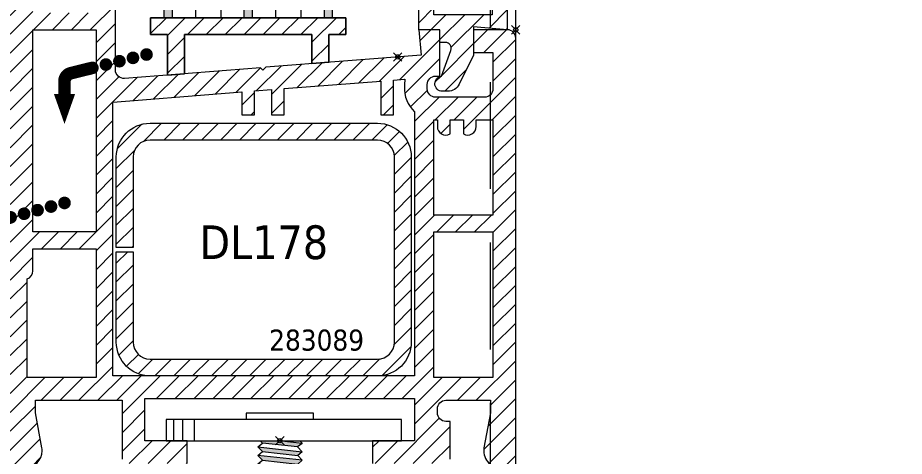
# Model space of a CAD drawing. Header units: millimetres. Extents: x -20000 to 230000, y -17405 to 25402.
# Drawn here: x 145061.4 to 145166.6, y -4899.9 to -4847.8 of the extents above; entities that cross this region are included whole.
import ezdxf

# ---------------------------------------------------------------- set-up
doc = ezdxf.new("R2010")
doc.units = ezdxf.units.MM
doc.header["$PDMODE"] = 35
doc.header["$PDSIZE"] = 0.5
doc.linetypes.add('CACHE', pattern=[9.524999999999999, 6.35, -3.175])
doc.layers.get('0').update_dxf_attribs({"lineweight": 13})
doc.layers.get('Defpoints').update_dxf_attribs({"true_color": 0xc2a584})
doc.layers.add('0 - Invisible', color=43, linetype='Continuous', lineweight=0, plot=False)
for name, color, linetype, lineweight in [('1 - Acier', 160, 'Continuous', 13), ('1 - Cotation', 32, 'Continuous', 13), ('1 - INTERROMPU', 253, 'CACHE', 13), ('1 - Joint', 7, 'Continuous', 13), ('1 - PVC', 7, 'Continuous', 13)]:
    doc.layers.add(name, color=color, linetype=linetype, lineweight=lineweight)
doc.layers.add('1 - Cache', color=7, linetype='Continuous', lineweight=0, true_color=0xffffff)
doc.styles.get("Standard").update_dxf_attribs({"font": 'ARIALUNI.TTF'})
doc.styles.add('Texte Poralu', font='tahomabd.ttf')
doc.dimstyles.new('100 - 1000', dxfattribs={"dimtxt": 15, "dimasz": 15, "dimexe": 5, "dimexo": 2.5, "dimgap": 8, "dimtad": 1, "dimdec": 1, "dimtxsty": 'Texte Poralu', "dimcen": 10, "dimazin": 0, "dimtfac": 1, "dimtdec": 1, "dimtmove": 0, "dimatfit": 3, "dimfxl": 1, "dimarcsym": 0})
doc.dimstyles.new('30 - 1000', dxfattribs={"dimtxt": 10, "dimasz": 10, "dimexe": 5, "dimexo": 2.5, "dimgap": 5, "dimtad": 1, "dimdec": 1, "dimtxsty": 'Texte Poralu', "dimcen": 5, "dimazin": 0, "dimtfac": 1, "dimtdec": 1, "dimtmove": 0, "dimatfit": 3, "dimfxl": 1, "dimarcsym": 0})
pattern_1 = [(45, (-2912.384163688289, -784.688370395525), (-0.561266007566822, 0.5612660075668221), []), (135, (-2912.384163688289, -784.688370395525), (-0.5612660075668221, -0.561266007566822), [])]

# ---------------------------------------------------------------- blocks, each defined once
blk = doc.blocks.new('*U417')
at = {"layer": '1 - Acier', "linetype": 'ByBlock'}
h = blk.add_hatch(color=256, dxfattribs=at)
h.paths.add_polyline_path([(-0.1319388488609541, 9.094947017729282e-13), (-2.341059734662849, 9.094947017729282e-13), (-2.071149410279758, -0.2876097322105124), (2.100806369788188, -0.7085434022692425), (2.672532832795696, -0.3116070413443595)])
h.paths.add_polyline_path([(-2.598227167200093, -0.7321226444573767), (-2.071149410285215, -1.293763600085185), (2.145455075873543, -1.76227382147863), (2.672532832799334, -1.317760909228127)])
h.paths.add_polyline_path([(-2.598227167203731, -1.738276512335688), (-2.071149410281577, -2.299917467968953), (2.145455075879, -2.768427689362397), (2.672532832797515, -2.323914777110076)])
h.paths.add_polyline_path([(-2.598227167201912, -2.744430380219455), (-2.071149410285215, -3.306071335849083), (2.145455075879, -3.774581557242527), (2.672532832797515, -3.330068644990206)])
h.paths.add_polyline_path([(-2.598227167200093, -3.750584248103223), (-2.071149410283396, -4.312225203731032), (2.145455075879, -4.780735425126295), (2.672532832797515, -4.336222512872155)])
h.paths.add_polyline_path([(-2.598227167201912, -4.756738115983353), (-2.071149410283396, -5.3183790716148), (2.145455075880819, -5.786889293008244), (2.672532832799334, -5.342376380754104)])
h.paths.add_polyline_path([(-2.598227167201912, -5.762891983865302), (-2.071149410285215, -6.324532939494929), (2.145455075877181, -6.793043160886555), (2.672532832797515, -6.348530248637871)])
h.paths.add_polyline_path([(-2.598227167201912, -6.769045851747251), (-2.071149410285215, -7.330686807378697), (2.145455075877181, -7.799197028770323), (2.672532832797515, -7.35468411651982)])
h.paths.add_polyline_path([(-2.598227167200093, -7.7751997196292), (-2.071149410283396, -8.336840675260646), (2.145455075880819, -8.805350896652271), (2.672532832799334, -8.360837984398131)])
h.paths.add_polyline_path([(-2.598227167203731, -8.78135358750933), (-2.071149410283396, -9.342994543142595), (2.145455075879, -9.81150476453604), (2.672532832795696, -9.366991852281899)])
h.paths.add_polyline_path([(-2.598227167201912, -9.787507455391278), (-2.071149410283396, -10.34914841102272), (2.145455075879, -10.81765863241617), (2.672532832797515, -10.37314572016567)])
h.paths.add_polyline_path([(-2.598227167201912, -10.79366132327323), (-2.071149410283396, -11.35530227890649), (2.145455075875362, -11.82381250029994), (2.672532832795696, -11.3792995880458)])
h.paths.add_polyline_path([(-2.598227167201912, -11.79981519115518), (-2.071149410283396, -12.36145614678844), (2.145455075877181, -12.82996636818007), (2.672532832799334, -12.38545345592956)])
h.paths.add_polyline_path([(-2.598227167201912, -12.80596905903712), (-2.071149410283396, -13.36761001467039), (2.145455075877181, -13.83612023606383), (2.672532832795696, -13.39160732380969)])
h.paths.add_polyline_path([(-2.598227167200093, -13.81212292692271), (-2.071149410283396, -14.37376388255052), (2.145455075879, -14.84227410394396), (2.672532832799334, -14.39776119169346)])
h.paths.add_polyline_path([(-2.598227167201912, -14.81827679480284), (-2.071149410283396, -15.37991775043429), (-1.809540957738135, -15.40898527014633), (2.666520869714077, -15.40898527015179), (2.672532832793877, -15.40391505957177)])
for p, q in [((-2.598227167201912, -1.738276512339326), (-2.5702682626561, -1.714697270149372)), ((-2.071149410283396, -2.299917467968953), (-2.598227167201912, -1.738276512339326)), ((-2.598227167201912, -2.744430380219455), (-2.071149410283396, -2.299917467968953)), ((-2.071149410283396, -3.306071335850902), (-2.598227167201912, -2.744430380219455)), ((-2.598227167201912, -2.744430380219455), (2.672532832797515, -3.330068644990206)), ((2.672532832797515, -3.330068644990206), (2.145455075877181, -2.768427689360578)), ((-2.598227167201912, -3.750584248101404), (-2.071149410283396, -3.306071335850902)), ((-2.071149410283396, -4.312225203732851), (-2.598227167201912, -3.750584248101404)), ((-2.598227167201912, -3.750584248101404), (2.672532832797515, -4.336222512872155)), ((2.145455075877181, -3.774581557242527), (-2.071149410283396, -3.306071335850902)), ((2.672532832797515, -3.330068644990206), (2.145455075877181, -3.774581557242527)), ((2.672532832797515, -4.336222512872155), (2.145455075877181, -3.774581557242527)), ((-2.598227167201912, -4.756738115983353), (-2.071149410283396, -4.312225203732851)), ((-2.071149410283396, -5.3183790716148), (-2.598227167201912, -4.756738115983353)), ((-2.598227167201912, -4.756738115983353), (2.672532832797515, -5.342376380754104)), ((2.145455075877181, -4.780735425124476), (-2.071149410283396, -4.312225203732851)), ((2.672532832797515, -4.336222512872155), (2.145455075877181, -4.780735425124476)), ((2.672532832797515, -5.342376380754104), (2.145455075877181, -4.780735425124476)), ((-2.598227167201912, -5.762891983865302), (-2.071149410283396, -5.3183790716148)), ((-2.071149410283396, -6.324532939496748), (-2.598227167201912, -5.762891983865302)), ((-2.598227167201912, -5.762891983865302), (2.672532832797515, -6.348530248636052)), ((2.145455075877181, -5.786889293006425), (-2.071149410283396, -5.3183790716148)), ((2.672532832797515, -5.342376380754104), (2.145455075877181, -5.786889293006425)), ((2.672532832797515, -6.348530248636052), (2.145455075877181, -5.786889293006425)), ((-2.598227167201912, -6.769045851747251), (-2.071149410283396, -6.324532939496748)), ((-2.071149410283396, -7.330686807378697), (-2.598227167201912, -6.769045851747251)), ((-2.598227167201912, -6.769045851747251), (2.672532832797515, -7.354684116518001)), ((-2.598227167201912, -7.7751997196292), (-2.071149410283396, -7.330686807378697)), ((2.145455075877181, -6.793043160888374), (-2.071149410283396, -6.324532939496748)), ((2.145455075877181, -7.799197028770323), (-2.071149410283396, -7.330686807378697)), ((2.672532832797515, -6.348530248636052), (2.145455075877181, -6.793043160888374)), ((2.672532832797515, -7.354684116518001), (2.145455075877181, -6.793043160888374)), ((2.672532832797515, -7.354684116518001), (2.145455075877181, -7.799197028770323)), ((-2.071149410283396, -8.336840675260646), (-2.598227167201912, -7.7751997196292)), ((-2.598227167201912, -7.7751997196292), (2.672532832797515, -8.36083798439995)), ((-2.598227167201912, -8.781353587511148), (-2.071149410283396, -8.336840675260646)), ((2.145455075877181, -8.805350896652271), (-2.071149410283396, -8.336840675260646)), ((2.672532832797515, -8.36083798439995), (2.145455075877181, -7.799197028770323)), ((2.672532832797515, -8.36083798439995), (2.145455075877181, -8.805350896652271)), ((-2.071149410283396, -9.342994543142595), (-2.598227167201912, -8.781353587511148)), ((-2.598227167201912, -8.781353587511148), (2.672532832797515, -9.366991852281899)), ((-2.598227167201912, -9.787507455393097), (-2.071149410283396, -9.342994543142595)), ((2.145455075877181, -9.81150476453422), (-2.071149410283396, -9.342994543142595)), ((2.672532832797515, -9.366991852281899), (2.145455075877181, -8.805350896652271)), ((2.672532832797515, -9.366991852281899), (2.145455075877181, -9.81150476453422)), ((-2.071149410283396, -10.34914841102454), (-2.598227167201912, -9.787507455393097)), ((-2.598227167201912, -9.787507455393097), (2.672532832797515, -10.37314572016385)), ((-2.598227167201912, -10.79366132327505), (-2.071149410283396, -10.34914841102454)), ((2.145455075877181, -10.81765863241617), (-2.071149410283396, -10.34914841102454)), ((2.672532832797515, -10.37314572016385), (2.145455075877181, -9.81150476453422)), ((2.672532832797515, -10.37314572016385), (2.145455075877181, -10.81765863241617)), ((-2.071149410283396, -11.35530227890649), (-2.598227167201912, -10.79366132327505)), ((-2.598227167201912, -10.79366132327505), (2.672532832797515, -11.3792995880458)), ((-2.598227167201912, -11.79981519115699), (-2.071149410283396, -11.35530227890649)), ((2.145455075877181, -11.82381250029812), (-2.071149410283396, -11.35530227890649)), ((2.672532832797515, -11.3792995880458), (2.145455075877181, -10.81765863241617)), ((2.672532832797515, -11.3792995880458), (2.145455075877181, -11.82381250029812)), ((-2.071149410283396, -12.36145614678844), (-2.598227167201912, -11.79981519115699)), ((-2.598227167201912, -11.79981519115699), (2.672532832797515, -12.38545345592775)), ((-2.598227167201912, -12.80596905903894), (-2.071149410283396, -12.36145614678844)), ((2.145455075877181, -12.82996636818007), (-2.071149410283396, -12.36145614678844)), ((2.672532832797515, -12.38545345592775), (2.145455075877181, -11.82381250029812)), ((2.672532832797515, -12.38545345592775), (2.145455075877181, -12.82996636818007)), ((-2.071149410283396, -13.36761001467039), (-2.598227167201912, -12.80596905903894)), ((-2.598227167201912, -12.80596905903894), (2.672532832797515, -13.39160732380969)), ((-2.598227167201912, -13.81212292692089), (-2.071149410283396, -13.36761001467039)), ((2.145455075877181, -13.83612023606202), (-2.071149410283396, -13.36761001467039)), ((2.672532832797515, -13.39160732380969), (2.145455075877181, -12.82996636818007)), ((2.672532832797515, -13.39160732380969), (2.145455075877181, -13.83612023606202)), ((-2.071149410283396, -14.37376388255234), (-2.598227167201912, -13.81212292692089)), ((-2.598227167201912, -13.81212292692089), (2.672532832797515, -14.39776119169164)), ((-2.598227167201912, -14.81827679480284), (-2.071149410283396, -14.37376388255234)), ((2.145455075877181, -14.84227410394396), (-2.071149410283396, -14.37376388255234)), ((2.672532832797515, -14.39776119169164), (2.145455075877181, -13.83612023606202)), ((2.672532832797515, -14.39776119169164), (2.145455075877181, -14.84227410394396)), ((-2.071149410283396, -15.37991775043429), (-2.598227167201912, -14.81827679480284)), ((-2.598227167201912, -14.81827679480284), (2.672532832797515, -15.40391505957359)), ((-2.598227167201912, -15.40898527014997), (-2.598227167201912, -15.40898527014997)), ((-1.809540957749049, -15.40898527014633), (-2.071149410283396, -15.37991775043429)), ((2.666520869712258, -15.40898527015179), (-1.809540957749049, -15.40898527014633)), ((2.672532832797515, -15.40391505957359), (2.145455075877181, -14.84227410394396)), ((2.672532832797515, -15.40391505957359), (2.666520869712258, -15.40898527015179))]:
    blk.add_line(p, q, dxfattribs=at)
for points in [[(4.000000000000001, 2.499999999999091), (4.000000000000001, 3.269392237766624), (-4, 3.269392237766624), (-4, 2.500000000000909)], [(-12.63378229391128, 2.500000000000909), (-12.63378229391128, 9.094947017729282e-13)], [(-11.52694870436244, 2.500000000000909), (-11.52694870436244, 9.094947017729282e-13)], [(-10.17949923135529, 2.500000000000909), (-10.17949923135529, 9.094947017729282e-13)], [(-2.071149410283396, -1.293763600087004), (-2.598227167201912, -0.7321226444573767), (2.672532832797515, -1.317760909228127), (2.100806369786369, -0.7085434022692425), (-2.071149410283396, -0.2876097322068745), (-2.341059734664668, 9.094947017729282e-13)], [(2.380101985747388, 9.094947017729282e-13), (2.672532832797515, -0.3116070413461784), (-0.1319388488664111, 9.094947017729282e-13)], [(-2.598227167201912, -0.7321226444573767), (-2.071149410283396, -0.2876097322068745)], [(2.672532832797515, -0.3116070413461784), (2.100806369786369, -0.7085434022692425)], [(2.672532832797515, -1.317760909228127), (2.145455075877181, -1.76227382147863)]]:
    blk.add_lwpolyline(points, dxfattribs=at)
for points in [[(-13.5, 2.500000000000909), (-13.5, 9.094947017729282e-13), (14.45930138959739, -9.094947017729282e-13), (14.45930138959739, 2.499999999999091)], [(2.145455075877181, -1.76227382147863), (2.672532832797515, -2.323914777110076), (-2.598227167201912, -1.738276512339326), (-2.071149410283396, -1.293763600087004)], [(2.672532832797515, -2.323914777110076), (-2.598227167201912, -1.738276512339326), (-2.071149410283396, -2.299917467968953), (2.145455075877181, -2.768427689360578)]]:
    blk.add_lwpolyline(points, close=True, dxfattribs=at)
blk = doc.blocks.new('*U418')
at = {"layer": '1 - Acier', "linetype": 'ByBlock'}
h = blk.add_hatch(color=256, dxfattribs=at)
h.paths.add_polyline_path([(5.929604999999363, 1.317689999999857), (4.96329372923902, 1.493380243078718), (4.685162751720789, 1.607638021439925), (4.396052781119586, 1.690278267478789), (4.099554961920155, 1.740276696838919), (3.799334229241147, 1.757011359839453), (3.499115253480348, 1.740276696838919), (3.202613920439042, 1.690278267478789), (2.913505706759686, 1.607638021439925), (2.635379999999721, 1.493380243078718), (1.982281885319033, 1.608462016920384), (1.324262637721411, 1.690865078759089), (0.6629544358802448, 1.740392653558956), (7.105427357601002e-15, 1.756914729239725), (-0.6629526789602025, 1.740392653560775), (-1.32426088079955, 1.690865078760908), (-1.982281885320837, 1.608462016920384), (-2.635392298439903, 1.493380243080537), (-2.913525032879981, 1.607638021439925), (-3.202633246559337, 1.690278267480608), (-3.499131065760587, 1.740273183000681), (-3.799353555359623, 1.757007846001216), (-4.099570774200394, 1.740273183000681), (-4.396072107239881, 1.690274753640551), (-4.685178564001028, 1.607638021439925), (-4.963306027681021, 1.493380243080537), (-5.929604999999349, 1.317689999999857)])
h.paths.add_polyline_path([(-3.135392298439903, 5.095071513840594, -0.4142135623731282), (-2.635392298439903, 4.595071513840594, -0.4142135623730951), (-2.135392298439903, 5.095071513838775)])
h.paths.add_polyline_path([(2.135379999999721, 5.095071513838775, -0.4142135623731282), (2.635379999999721, 4.595071513838775, -0.4142135623730951), (3.135379999999721, 5.095071513838775)])
at = {"layer": '1 - Cache'}
h = blk.add_hatch(color=256, dxfattribs=at)
h.paths.add_polyline_path([(2.635379999999721, 1.493380243078718), (2.913505706759685, 1.607638021439925), (3.202613920439044, 1.690278267478789), (3.499115253480345, 1.740276696838919), (3.799334229239329, 1.757011359839453), (4.099554961920155, 1.740276696838919), (4.396052781119587, 1.690278267478788), (4.685162751718972, 1.607638021439926), (4.96329372923902, 1.493380243078718), (4.96329372923902, 4.595071513838775, 0.4142135623730951), (4.46329372923902, 5.095071513838775), (3.135379999999841, 5.095071513839093, 0.4142135623733516), (2.635379999999721, 4.595071513838775)])
h.paths.add_polyline_path([(0.6629544358802427, 1.740392653558956), (1.324262637719597, 1.690865078759088), (1.982281885319036, 1.608462016920385), (2.635379999999721, 1.493380243078718), (2.635379999999721, 4.595071513838775, -0.4142135623733516), (3.135379999999841, 5.095071513839093), (-3.135392298439903, 5.095071513840594, -0.4142135623730951), (-2.635392298439903, 4.595071513840594), (-2.635392298439903, 1.493380243080537), (-1.982281885320844, 1.608462016920383), (-1.324260880799536, 1.690865078760909), (-0.6629526789602057, 1.740392653560775), (1.013590467041649e-14, 1.756914729239724)])
h.paths.add_polyline_path([(-4.963306027681022, 1.493380243080537), (-4.685178564001024, 1.607638021439925), (-4.396072107239887, 1.690274753640551), (-4.099570774200391, 1.740273183000682), (-3.799353555359622, 1.757007846001215), (-3.499131065760588, 1.740273183000682), (-3.202633246561156, 1.690278267480608), (-2.91352503287998, 1.607638021439924), (-2.635392298439903, 1.493380243080537), (-2.635392298439903, 4.595071513840594, 0.4142135623730951), (-3.135392298439903, 5.095071513840594), (-4.463306027681021, 5.095071513840594, 0.4142135623730951), (-4.963306027681021, 4.595071513840594)])
h.paths.add_polyline_path([(5.929604999999357, 0), (5.929604999999362, 1.317689999999857), (-5.929604999999349, 1.317689999999857), (-5.929604999999349, 0)])
at = {"layer": '1 - Acier', "linetype": 'ByBlock'}
for points in [[(-5.929604999999349, 1.317689999999857), (-4.963306027681021, 1.493380243080537), (-4.685178564001028, 1.607638021439925), (-4.396072107239881, 1.690274753640551), (-4.099570774200394, 1.740273183000681), (-3.799353555359623, 1.757007846001216), (-3.499131065760587, 1.740273183000681), (-3.202633246561156, 1.690278267480608), (-2.913525032879981, 1.607638021439925), (-2.635392298439903, 1.493380243080537), (-1.982281885320837, 1.608462016920384), (-1.32426088079955, 1.690865078760908), (-0.6629526789602025, 1.740392653560775), (7.105427357601002e-15, 1.756914729239725), (0.6629544358802448, 1.740392653558956), (1.324262637719592, 1.690865078759089), (1.982281885319033, 1.608462016920384), (2.635379999999721, 1.493380243078718), (2.635379999999721, 4.595071513838775, -0.414213562373095), (3.135379999999721, 5.095071513838775)], [(-4.963306027681021, 1.493380243080537), (-4.963306027681021, 4.595071513840594, -0.414213562373095), (-4.463306027681021, 5.095071513840594), (-3.135392298439903, 5.095071513840594)], [(5.929604999999363, 1.317689999999857), (4.96329372923902, 1.493380243078718), (4.96329372923902, 4.595071513838775, 0.414213562373095), (4.46329372923902, 5.095071513838775), (-3.135392298439903, 5.095071513840594, -0.414213562373095), (-2.635392298439903, 4.595071513840594), (-2.635392298439903, 1.493380243080537)]]:
    blk.add_lwpolyline(points, format="xyb", dxfattribs=at)
blk.add_lwpolyline([(-5.929604999999349, 1.317689999999857), (-5.929604999999349, 0), (5.929604999999356, 0), (5.929604999999363, 1.317689999999857)], close=True, dxfattribs=at)
blk.add_lwpolyline([(2.635379999999721, 1.493380243078718), (2.913505706759686, 1.607638021439925), (3.202613920439042, 1.690278267478789), (3.499115253480348, 1.740276696838919), (3.799334229239328, 1.757011359839453), (4.099554961920155, 1.740276696838919), (4.396052781119586, 1.690278267478789), (4.68516275171897, 1.607638021439925), (4.96329372923902, 1.493380243078718)], dxfattribs=at)
blk = doc.blocks.new('*U419')
for name, p, rotation in [('*U417', (0, 0), 90), ('*U418', (4.200000000011637, 0), 270)]:
    blk.add_blockref(name, p, dxfattribs=dict(rotation=rotation))
blk = doc.blocks.new('Symbole Drainage')
at = {"const_width": 0.75}
for points in [[(7.751297886265093, 7.849698305886704, 1), (8.501297886265093, 7.849698305886704, 1)], [(9.358233741586446, 8.246171134407632, 1), (10.10823374158645, 8.246171134407632, 1)], [(2.930490320286481, 6.660279820382129, 1), (3.680490320286481, 6.660279820382129, 1)], [(4.537426175607834, 7.056752648903057, 1), (5.287426175607834, 7.056752648903057, 1)], [(6.144362030929187, 7.453225477365777, 1), (6.894362030929187, 7.453225477365777, 1)]]:
    blk.add_lwpolyline(points, format="xyb", close=True, dxfattribs=at)
at = {"const_width": 1.5}
blk.add_lwpolyline([(0, 3.538402208534535), (0, 5.061468216706999, -0.3450132197418266), (0.7604572427080711, 6.03235403256258), (3.137305479962379, 6.618784250342287)], format="xyb", dxfattribs=at)
blk.add_lwpolyline([(0, 0, 0, 2.5, 0), (0, 3.538402208534535, 2.5, 2.5, 0)], format="xyseb")
blk = doc.blocks.new('*U423')
at = {"const_width": 0.7499999999999998}
for points in [[(12.62664979158467, 3.290303273216153, -1), (13.28350388375839, 3.65230147985845, -1)], [(9.429196870743363, 2.433548345240172, -1), (10.08605096291708, 2.795546551882468, -1)], [(11.02792333119213, 2.861925809235695, -1), (11.68477742336585, 3.223924015877992, -1)], [(6.231743949958278, 1.576793417279256, -1), (6.88859804207577, 1.938791623906488, -1)], [(7.83047041035082, 2.005170881259714, -1), (8.487324502524537, 2.367169087902011, -1)]]:
    blk.add_lwpolyline(points, format="xyb", close=True, dxfattribs=at)
for points in [[(0, 0, 0, 2.5, 0), (3.41783407702178, 0.9158058808015767, 2.5, 2.5, 0)], [(3.41783407702178, 0.9158058808015767, 1.5, 1.5, 0), (6.39284536598349, 1.712957753152357, 0, 0, 0)]]:
    blk.add_lwpolyline(points, format="xyseb")
blk = doc.blocks.new('Rehau - Renfort TR 35 61')
at = {"layer": '1 - Acier', "linetype": 'ByBlock'}
h = blk.add_hatch(dxfattribs=at)
h.set_pattern_fill('ANSI31', color=256, scale=0.5, style=0)
h.set_pattern_definition([(45, (0, 0), (-1.122532015133644, 1.122532015133644), [])])
h.paths.add_polyline_path([(4, 15, 0.4142135623730951), (0, 11), (0, 0.25), (2, 0.25), (2, 11, -0.4142135623730951), (4, 13), (31, 13, -0.4142135623730951), (33, 11), (33, -11, -0.4142135623730951), (31, -13), (4, -13, -0.4142135623730951), (2, -11), (2, -0.25), (0, -0.25), (0, -11, 0.4142135623730951), (4, -15), (31, -15, 0.4142135623730951), (35, -11), (35, 11, 0.4142135623730951), (31, 15)])
blk.add_lwpolyline([(4, 15), (31, 15, -0.414213562373095), (35, 11), (35, -11, -0.414213562373095), (31, -15), (4, -15, -0.414213562373095), (0, -11), (0, -0.25), (2, -0.25), (2, -11, 0.414213562373095), (4, -13), (31, -13, 0.414213562373095), (33, -11), (33, 11, 0.414213562373095), (31, 13), (4, 13, 0.414213562373095), (2, 11), (2, 0.25), (0, 0.25), (0, 11, -0.414213562373095)], format="xyb", close=True, dxfattribs=at)
blk = doc.blocks.new('Rehau - DL178')
at = {"layer": '1 - PVC', "linetype": 'ByBlock'}
h = blk.add_hatch(dxfattribs=at)
h.set_pattern_fill('ANSI31', color=256, scale=0.5, style=0)
h.set_pattern_definition([(45, (178, 0), (-1.122532015133644, 1.122532015133644), [])])
h.paths.add_polyline_path([(121.7999999146963, 17.00058414602526, -0.4142991111666965), (119.8000000000029, 15), (118, 15), (3, 15), (3, 6.5), (3.766506847430719, 2.364487062906846, -0.04585421524098007), (3.799999999572024, 1.999958484385079, -0.4142074825651207), (1.80000000000291, 0), (0, 0), (1.455191522836685e-11, 32.0575640273164, -0.3969634610393625), (0.9407820716151036, 33.05580910592107), (118, 39.99999999999999), (118, 82.11598111863714, -0.3394542588634028), (119.4823619097879, 84.04783277120441), (130.5, 87), (132, 87), (132, 83.99474411166739, -0.3394542588643648), (131.8517638090125, 83.80155894643394), (130.7517638090212, 83.50681483471999, -0.4931454260308514), (130.5, 83.70000000001164), (130.5, 84.84096761187539), (127, 83.9031454383512), (127, 80.0968545616488), (130.5, 79.15903238812461), (130.5, 80.29999999998836, -0.4931454260311683), (130.7517638090212, 80.49318516528001), (131.851763809027, 80.19844105356606, -0.3394542588634323), (132, 80.00525588833261), (132, 77.5), (130.5, 77.5), (130.5, 62.22787593817338, 0.4374089726786848), (131.5784590957337, 61.23095860442845), (147.7210279193532, 62.50140632339753), (147.7218878971762, 62.50147400511195), (148, 62.22336190228818), (148.3256274349114, 62.5489893372287), (166.7624659905705, 63.99999999999999), (166.5, 67), (169, 67), (169, 61.5), (168.5, 61.5, 0.4142135623733614), (167.5, 60.5), (167.5, 60, 0.4142135623730951), (168.5, 59), (174.3000000000029, 59, 0.4142135623730951), (175.3000000000029, 60), (175.3000000000029, 64.29999999998836), (173, 64.29999999998836), (173, 67), (177, 67, -0.4142135623730951), (178, 66), (178, 25.90000000002328), (178, 3, -0.4142135623730951), (175, 0), (175, 15.40000000002328, -0.2360679774998377), (174.1999999999971, 17, -0.0458490148789121), (174.2334931525693, 17.36448706290685), (175, 21.5), (175, 23), (169.6999999999971, 23, 0.414213562373124), (168.6999999999971, 22), (168.6999999999971, 21.5, 0.4142135623730951), (169.6999999999971, 20.5), (170.1999999999971, 20.5), (170.1999999999971, 16, -0.4142135623730951), (169.6999999999971, 15.5), (161, 15.5), (161, 18.20000000001164), (166, 18.20000000001164), (166, 23.20000000001164), (148, 23.20000000001164), (134, 23.20000000001164), (134, 18.20000000001164), (139, 18.20000000001164), (139, 15.5), (131.8000000000029, 15.5, -0.4142135623730951), (131.3000000000029, 16), (131.3000000000029, 23), (121, 23), (121, 21.5), (121.7665068474307, 17.36448706290685, -0.0457758433759491)])
h.paths.add_polyline_path([(145.5, 59.61825869936728), (145.5, 56.90000000002328), (147, 56.90000000002328), (147, 59.73631125956308), (149, 59.89371467323507), (149, 56.90000000002328), (150.5, 56.90000000002328), (150.5, 60.01176723343088), (162, 60.91683686192845), (162, 56.90000000002328), (163.5, 56.90000000002328), (163.5, 61.03488942218245), (164.8000000000029, 61.13720164104598), (164.8560553819698, 61.1416132953018, 0.0605511267435118), (164.8084556077374, 60.25, 0.22796380476052), (166, 57.27236366062425), (166, 57.10172465076903), (166, 25.90000000002329), (130.1999999999971, 25.90000000002328), (130.1999999999971, 57.56843380007194), (130.1999999999971, 58.41412258491619), (133.6999999999971, 58.68957855878398)], flags=16)
h.paths.add_polyline_path([(128.1999999999971, 43), (120.6999999999971, 42.99999999999999), (120.6999999999971, 67), (128.1999999999971, 67)], flags=16)
h.paths.add_polyline_path([(128.1999999999971, 69), (120.6999999999971, 69), (120.6999999999971, 81.57885222707408), (124.6999999999971, 82.65064899681603), (124.6999999999971, 80.48051805567229, 0.339454258863445), (126.7753066737205, 77.77592574205482), (128.1999999999971, 77.39418031577952)], flags=16)
h.paths.add_polyline_path([(128.1999999999971, 41.00000000000001), (128.1999999999971, 25.70000000001164), (126.3000000000029, 25.70000000001164), (124, 25.70000000001164), (120, 25.70000000001165), (120, 37.413897450082, 0.3275382217185201), (120.6999999999971, 38.3678366515087), (120.6999999999971, 41)], flags=16)
h.paths.add_polyline_path([(168.3000000000029, 56.29999999998835), (168.6999999999971, 56.29999999998835), (168.6999999999971, 55.5, 0.5773502691896265), (170.1999999999971, 54.63397459621774), (170.1999999999971, 56.29999999998836), (171.8000000000029, 56.29999999998836), (171.8000000000029, 54.63397459621774, 0.5773502691896188), (173.3000000000029, 55.5), (173.3000000000029, 56.29999999998835), (175.3000000000029, 56.29999999998836), (175.3000000000029, 45), (168.3000000000029, 44.99999999999999)], flags=16)
h.paths.add_polyline_path([(168.3000000000029, 43), (175.3000000000029, 43), (175.3000000000029, 25.70000000001164), (168.3000000000029, 25.70000000001164)], flags=16)
h.paths.add_polyline_path([(118, 37.29525338229724), (118, 17.70000000001165), (115.3000000000029, 17.70000000001164), (82.30000000000291, 17.70000000001164), (82.30000000000292, 35.17745677212952)], flags=16)
h.paths.add_polyline_path([(80, 35.04101609415375), (80, 17.70000000001164), (62.30000000000292, 17.70000000001164), (62.30000000000292, 33.99101609416539)], flags=16)
h.paths.add_polyline_path([(60, 33.85457541618962), (60.00000000000001, 17.70000000001164), (42.30000000000291, 17.70000000001164), (42.3000000000029, 32.80457541620126)], flags=16)
h.paths.add_polyline_path([(40, 32.66813473822549), (40, 17.70000000001164), (22.30000000000291, 17.70000000001164), (22.30000000000291, 31.61813473823713)], flags=16)
h.paths.add_polyline_path([(20, 31.48169406026136), (20, 17.70000000001164), (2.700000000011641, 17.70000000001164), (2.700000000011641, 30.4554228738416)], flags=16)
at = {"layer": '0 - Invisible', "linetype": 'ByBlock'}
blk.add_point((178, 67), dxfattribs=at)
at = {"layer": '0 - Invisible'}
for p in [(164, 63.78258921149849), (150, 18.20000000001164)]:
    blk.add_point(p, dxfattribs=at)
at = {"layer": '1 - PVC', "linetype": 'ByBlock'}
for points in [[(119.8000000000029, 15, 0.4142135623730951), (121.8000000000029, 17, 0.04584901487933227), (121.7665068474307, 17.36448706290685), (121, 21.5), (121, 23), (131.3000000000029, 23), (131.3000000000029, 16, 0.4142135623730951)], [(170.1999999999971, 16), (170.1999999999971, 20.5), (169.6999999999971, 20.5, -0.4142135623730951), (168.6999999999971, 21.5), (168.6999999999971, 22, -0.414213562373124), (169.6999999999971, 23), (175, 23), (175, 21.5), (174.2334931525693, 17.36448706290685, 0.0458490148789121), (174.1999999999971, 17, 0.2360679774998377), (175, 15.40000000002328)], [(178, 3), (178, 25.90000000002328), (178, 66, 0.4142135623730951), (177, 67), (173, 67), (173, 64.29999999998836), (175.3000000000029, 64.29999999998836), (175.3000000000029, 60, -0.4142135623730951), (174.3000000000029, 59), (168.5, 59, -0.4142135623730951), (167.5, 60), (167.5, 60.5, -0.4142135623733614), (168.5, 61.5), (169, 61.5), (169, 67), (166.5, 67), (166.7624659905705, 64), (148.3256274349114, 62.5489893372287), (148, 62.22336190228816), (147.7218878971762, 62.50147400511196), (147.7210279193532, 62.50140632339753), (131.5784590957337, 61.23095860442845, -0.437408972678685), (131.5784590957337, 61.23095860442845, -0.437408972678685), (130.5, 62.22787593817338), (130.5, 77.5)]]:
    blk.add_lwpolyline(points, format="xyb", dxfattribs=at)
blk.add_lwpolyline([(139, 15.5), (139, 18.20000000001164), (134, 18.20000000001164), (134, 23.20000000001164), (148, 23.20000000001164), (166, 23.20000000001164), (166, 18.20000000001164), (161, 18.20000000001164), (161, 15.5)], dxfattribs=at)
for points in [[(128.1999999999971, 43), (120.6999999999971, 43), (120.6999999999971, 67), (128.1999999999971, 67), (128.1999999999971, 43)], [(168.3000000000029, 43), (175.3000000000029, 43), (175.3000000000029, 25.70000000001164), (168.3000000000029, 25.70000000001164), (168.3000000000029, 43)]]:
    blk.add_lwpolyline(points, close=True, dxfattribs=at)
for points in [[(145.5, 59.61825869936729), (145.5, 56.90000000002328), (147, 56.90000000002328), (147, 59.73631125956308), (149, 59.89371467323508), (149, 56.90000000002328), (150.5, 56.90000000002328), (150.5, 60.01176723343087), (162, 60.91683686192846), (162, 56.90000000002328), (163.5, 56.90000000002328), (163.5, 61.03488942218246), (164.8000000000029, 61.13720164104598), (164.8560553819698, 61.1416132953018, 0.0605511267435118), (164.8084556077374, 60.25, 0.2279638047605199), (166, 57.27236366062425), (166, 57.10172465076903), (166, 25.90000000002328), (130.1999999999971, 25.90000000002328), (130.1999999999971, 57.56843380007194), (130.1999999999971, 58.41412258491619), (133.6999999999971, 58.68957855878398), (145.5, 59.61825869936729)], [(168.3000000000029, 56.29999999998836), (168.6999999999971, 56.29999999998836), (168.6999999999971, 55.5, 0.5773502691896265), (170.1999999999971, 54.63397459621774), (170.1999999999971, 56.29999999998836), (171.8000000000029, 56.29999999998836), (171.8000000000029, 54.63397459621774, 0.5773502691896187), (173.3000000000029, 55.5), (173.3000000000029, 56.29999999998836), (175.3000000000029, 56.29999999998836), (175.3000000000029, 45), (168.3000000000029, 45), (168.3000000000029, 56.29999999998836)], [(128.1999999999971, 41), (128.1999999999971, 25.70000000001164), (126.3000000000029, 25.70000000001164), (124, 25.70000000001164), (120, 25.70000000001164), (120, 37.413897450082, 0.3275382217185201), (120.6999999999971, 38.3678366515087), (120.6999999999971, 41), (128.1999999999971, 41)]]:
    blk.add_lwpolyline(points, format="xyb", close=True, dxfattribs=at)
blk = doc.blocks.new('*U368')
for name, p in [('Rehau - DL178', (-75, -10.00000000001819)), ('Symbole Drainage', (49.44999999999709, 45.81979960965691)), ('Rehau - Renfort TR 35 61', (55.59999999999854, 30.90000000000509)), ('*U423', (36.49492316232556, 32.96817378915036))]:
    blk.add_blockref(name, p)
at = {"rotation": 270}
blk.add_blockref('*U419', (75, 8.199999999993452), dxfattribs=at)
at = {"attachment_point": 5, "style": 'Texte Poralu'}
for s, insert, char_height in [('DL178', (73.09999999999127, 31.73421690002942), 4), ('283089', (79.36966933242365, 20.12494719358438), 2.5)]:
    blk.add_mtext(s, dxfattribs=dict(at, insert=insert, char_height=char_height))
blk = doc.blocks.new('*D988')
at = {"layer": '1 - Cotation', "color": 0, "lineweight": -2, "transparency": 16777216}
for p, q in [((145020.0000000001, -3805.668358777183), (145367.4999999999, -3805.668358777183)), ((145362.4999999999, -3820.668358777183), (145362.4999999999, -4891.267790660635)), ((145020, -4906.267790660635), (145367.4999999999, -4906.267790660635))]:
    blk.add_line(p, q, dxfattribs=at)
at = {"layer": '1 - Cotation', "color": 0, "transparency": 16777216}
for points in [[(145359.9999999999, -3820.668358777183), (145364.9999999999, -3820.668358777183), (145362.4999999999, -3805.668358777183)], [(145359.9999999999, -4891.267790660635), (145364.9999999999, -4891.267790660635), (145362.4999999999, -4906.267790660635)]]:
    blk.add_solid(points, dxfattribs=at)
at = {"layer": 'Defpoints', "color": 0, "transparency": 16777216}
for p in [(145017.5000000001, -3805.668358777183), (145017.5, -4906.267790660635), (145362.4999999999, -4906.267790660635)]:
    blk.add_point(p, dxfattribs=at)
at = {"layer": '1 - Cotation', "color": 0, "transparency": 16777216, "insert": (145346.9999999999, -4355.968074718886), "char_height": 15, "attachment_point": 5, "rotation": 90, "style": 'Texte Poralu'}
blk.add_mtext('H', dxfattribs=at)
blk = doc.blocks.new('*U421')
at = {"layer": '1 - PVC', "linetype": 'ByBlock', "lineweight": -2}
h = blk.add_hatch(color=0, dxfattribs=at)
h.dxf.hatch_style = 1
h.paths.add_polyline_path([(-2.75, 4), (-0.5, 4), (-0.5, 0), (0.5, 0), (0.5, 4), (2.75, 4), (2.75, 3), (6.75, 3), (6.75, 4), (9, 4), (9, 0), (10, 0), (10, 5), (-10, 5), (-10, 0), (-9, 0), (-9, 4), (-6.75, 4), (-6.750000000000001, 3), (-2.75, 3)])
at = {"layer": '1 - PVC', "color": 0, "linetype": 'ByBlock', "lineweight": -2}
for p, q in [((10, 5), (-10, 5)), ((-10, 5), (-10, 0)), ((10, 5), (-10, 5)), ((-10, 5), (10, 5)), ((-10, 5), (-10, 0)), ((10, 0), (10, 5)), ((10, 0), (10, 5)), ((-9, 0), (-9, 4)), ((-9, 4), (-6.75, 4)), ((-9, 0), (-9, 4)), ((-9, 4), (-6.75, 4)), ((-6.75, 4), (-6.750000000000001, 3)), ((-6.75, 4), (-6.750000000000001, 3)), ((-2.75, 4), (-0.5, 4)), ((-2.75, 3), (-2.75, 4)), ((-2.75, 4), (-0.5, 4)), ((-2.75, 4), (-2.75, 3)), ((-0.5, 4), (-0.5, 0)), ((-0.5, 4), (-0.5, 0)), ((0.5, 0), (0.5, 4)), ((0.5, 4), (2.75, 4)), ((0.5, 0), (0.5, 4)), ((0.5, 4), (2.75, 4)), ((2.75, 4), (2.75, 3)), ((2.75, 4), (2.75, 3)), ((6.75, 3), (6.75, 4)), ((6.75, 4), (9, 4)), ((6.75, 4), (9, 4)), ((6.75, 4), (6.75, 3)), ((9, 4), (9, 0)), ((9, 4), (9, 0)), ((-6.750000000000001, 3), (-2.75, 3)), ((-6.750000000000001, 3), (-2.75, 3)), ((-6.250000000000001, 3), (-6.25, 0)), ((-3.25, 3), (-3.25, 0)), ((2.75, 3), (6.75, 3)), ((6.75, 3), (2.75, 3)), ((3.25, 3), (3.25, 0)), ((6.25, 3), (6.25, 0)), ((-10, 0), (-9, 0)), ((-10, 0), (10, 0)), ((-0.5, 0), (0.5, 0)), ((9, 0), (10, 0))]:
    blk.add_line(p, q, dxfattribs=at)
at = {"color": 0, "linetype": 'ByBlock', "lineweight": -2}
blk.add_text('5', height=0.8000000000465661, dxfattribs=at).set_placement((-8.117477272870019, 2.194014751235954))
blk = doc.blocks.new('Rehau - Support calle de vitrage')
at = {"layer": '1 - PVC'}
h = blk.add_hatch(dxfattribs=at)
h.set_pattern_fill('ANSI31', color=256, scale=0.5, angle=180, style=0)
h.set_pattern_definition([(225, (-99742.68553585748, -319414.7135029583), (1.122532015133644, -1.122532015133644), [])])
h.paths.add_polyline_path([(7.570718391056289, 4.053241334130234), (7.570718391056289, 0.5969900599761786), (9.570718391056289, 0.7547003403619783), (9.570718391056289, 4.053241334130234), (11.58560638480412, 4.053241334130234), (11.58560638480412, 6.053241334130234), (-11.58560638480412, 6.053241334130234), (-11.58560638480412, 4.053241334130234), (-9.570718391056289, 4.053241334130234), (-9.570718391056289, -0.7547003404738462), (-7.570718391056289, -0.5969900600880464), (-7.570718391056289, 4.053241334130234)])
for p, q in [((-11.58560638480412, 4.053241334130234), (-11.58560638480412, 6.053241334130234)), ((-11.58560638480412, 6.053241334130234), (11.58560638480412, 6.053241334130234)), ((11.58560638480412, 6.053241334130234), (11.58560638480412, 4.053241334130234)), ((-9.570718391056289, 4.053241334130234), (-11.58560638480412, 4.053241334130234)), ((-9.570718391056289, -0.7547003404738462), (-9.570718391056289, 4.053241334130234)), ((7.570718391056289, 4.053241334130234), (-7.570718391056289, 4.053241334130234)), ((-7.570718391056289, 4.053241334130234), (-7.570718391056289, -0.5969900600880464)), ((7.570718391056289, 0.5969900599761786), (7.570718391056289, 4.053241334130234)), ((11.58560638480412, 4.053241334130234), (9.570718391056289, 4.053241334130234)), ((9.570718391056289, 4.053241334130234), (9.570718391056289, 0.7547003403619783)), ((9.570718391056289, 0.7547003403619783), (7.570718391056289, 0.5969900599761786)), ((-7.570718391056289, -0.5969900600880464), (-9.570718391056289, -0.7547003404738462))]:
    blk.add_line(p, q, dxfattribs=at)
blk.add_lwpolyline([(-11.58560638480412, 6.053241334130234), (-11.58560638480412, 4.053241334130234), (-9.570718391056289, 4.053241334130234), (-9.570718391056289, -0.7547003404738462), (-7.570718391056289, -0.5969900600880464), (-7.570718391056289, 4.053241334130234), (7.570718391056289, 4.053241334130234), (7.570718391056289, 0.5969900599761786), (9.570718391056289, 0.7547003403619783), (9.570718391056289, 4.053241334130234), (11.58560638480412, 4.053241334130234), (11.58560638480412, 6.053241334130234)], close=True, dxfattribs=at)
blk = doc.blocks.new('Rehau - Doucine 16.5x18')
at = {"layer": '1 - Joint', "linetype": 'ByBlock'}
h = blk.add_hatch(dxfattribs=at)
h.set_pattern_fill('ANSI37', color=256, scale=0.25, style=0)
h.set_pattern_definition(pattern_1)
h.paths.add_polyline_path([(-8.50000000000091, 15.5), (-8.50000000000091, 18), (-12.97440279778539, 19.47977011835519, 0.08001909372935286), (-13.10000000000036, 19.5, 0.4142135623730951), (-13.50000000000091, 19.09999999999991, 0.2487699381560555), (-13.32437368451883, 18.76885584755973)])
h = blk.add_hatch(dxfattribs=at)
h.set_pattern_fill('ANSI37', color=256, scale=0.25, style=0)
h.set_pattern_definition(pattern_1)
h.paths.add_polyline_path([(-8.50000000000091, 9.5), (-8.50000000000091, 11), (-12.01064041157342, 13.85695043761029, 0.6317989102153458), (-12.50000000000045, 13.62426406871191, 0.1989123673792611), (-12.41213203435655, 13.41213203435609)])
at = {"layer": '1 - PVC', "linetype": 'ByBlock'}
h = blk.add_hatch(dxfattribs=at)
h.set_pattern_fill('ANSI31', color=256, scale=0.5, style=0)
h.set_pattern_definition([(45, (-2912.384163688289, -784.688370395525), (-1.122532015133644, 1.122532015133644), [])])
h.paths.add_polyline_path([(-3.000000000000455, 7, -0.4142135623732283), (-2.5, 6.5), (-2.499999999999545, 0), (0, 0), (-4.547473508864641e-13, -1.500000000000114), (0.6561773323446687, -1.5, -0.5205670505521569), (1.313962166894271, -2.439414100327667), (0.1999999999989086, -5.5, 0.3811307581006518), (-0.6000000000003638, -6.397056274847273, 0.4142135623735745), (0.3029437251507261, -7.300000000000068), (0.9421511476994056, -7.300000000000068, 0.2852788825171162), (2.286756852013241, -6.464857503474832), (3.999999999999091, -2.999999999999773), (3.999999999999091, 0.3499546541038399), (8, 1.13686837721616e-13), (7.999999999999545, 5, 0.3799006046681088), (3.591390912251427, 9.964902495408069, -0.2727363566404614), (-2.87014754928623, 14.88797941848509, 0.3048489699458664), (-7.5, 18), (-8.50000000000091, 18), (-8.50000000000091, 15.5), (-8.50000000000091, 11), (-8.50000000000091, 9.5), (-8.50000000000091, 9, 0.4142135623729952), (-6.499999999999545, 7)])
h.paths.add_polyline_path([(-6.700000000000273, 8.800000000000068), (-6.700000000000273, 16.09838667696624, -0.2370242116949347), (-4.536894431543715, 14.20830682783026, 0.1067883269849329), (-2.200000000000273, 10.79224976384876), (-2.200000000000273, 8.800000000000182)], flags=16)
h.paths.add_polyline_path([(-0.7000000000002728, 9.625789604116108, 0.1117876743847759), (3.378490183840768, 8.177537597061132, -0.3799006046680456), (6.199999999999818, 5), (6.199999999999818, 1.800000000000182), (-0.7000000000002728, 1.800000000000296), (-0.7000000000007276, 4, 1), (-0.7000000000007276, 4.999999999999545)], flags=16)
at = {"layer": '1 - Joint', "linetype": 'ByBlock'}
for points in [[(-8.50000000000091, 18), (-12.97440279778539, 19.47977011835519, 0.08001909372935286), (-13.10000000000036, 19.5, 0.414213562373095), (-13.50000000000091, 19.09999999999991, 0.2487699381560556), (-13.32437368451883, 18.76885584755973), (-8.50000000000091, 15.5)], [(-8.50000000000091, 11), (-12.01064041157315, 13.85695043761007, 0.1724541519307298), (-12.20000000000027, 13.92426406871164, 0.414213562373095), (-12.50000000000045, 13.62426406871191, 0.1989123673792611), (-12.41213203435655, 13.41213203435609), (-8.50000000000091, 9.5)]]:
    blk.add_lwpolyline(points, format="xyb", dxfattribs=at)
at = {"layer": '1 - PVC', "linetype": 'ByBlock'}
for points in [[(0.3029437251516356, -7.29999999999859, -0.414213562373095), (-0.6000000000003638, -6.397056274847273, -0.3811307581005232), (0.1999999999989086, -5.5), (1.313962166894271, -2.439414100327667, 0.5205670505517884), (0.6561773323446687, -1.5), (0, -1.5), (0, 0), (-2.5, 0), (-2.500000000000455, 6.5, 0.414213562373095), (-3.000000000000455, 7), (-6.499999999999545, 6.999999999998863, -0.414213562373095), (-8.50000000000091, 9), (-8.50000000000091, 9.5), (-8.50000000000091, 11), (-8.50000000000091, 15.5), (-8.50000000000091, 18), (-7.5, 18.00000000000034, -0.3048489699458998), (-2.87014754928623, 14.88797941848509, 0.2727363566404615), (3.591390912251882, 9.964902495407728, -0.3799006046680661), (7.999999999999545, 5), (7.999999999999545, 0), (3.999999999999091, 0.3499546541038399), (3.999999999999091, -3), (2.286756852014605, -6.464857503475287, -0.2852788825170653), (0.9421511476994056, -7.300000000000068)], [(-2.200000000001637, 10.79224976385001, -0.106788326984897), (-4.536894431543715, 14.20830682783026, 0.2370242116948932), (-6.700000000000273, 16.09838667696624), (-6.700000000000273, 8.800000000000182), (-2.200000000000273, 8.800000000000182)], [(3.378490183841222, 8.17753759706136, -0.3799006046680661), (6.199999999999818, 5), (6.199999999999818, 1.800000000000182), (-0.7000000000007276, 1.800000000000182), (-0.7000000000007276, 4, 0.9999999999999999), (-0.7000000000007276, 4.999999999999545), (-0.6999999999998181, 9.62578960411588, 0.1117876743847635)]]:
    blk.add_lwpolyline(points, format="xyb", close=True, dxfattribs=at)
blk = doc.blocks.new('*U370')
at = {"layer": '0 - Invisible'}
blk.add_point((-4.999999999999997, -3.218540883552805), dxfattribs=at)
at = {"layer": '1 - PVC'}
blk.add_line((9, -1), (8.999999999999499, 378), dxfattribs=at)
for name, p in [('Rehau - Doucine 16.5x18', (0, 0)), ('*U421', (-22.75000000000091, 1.437745154438517)), ('Rehau - Support calle de vitrage', (-22.75000000000091, -4.615496179691718))]:
    blk.add_blockref(name, p)
blk = doc.blocks.new('*D982')
at = {"layer": 'Defpoints', "color": 0, "lineweight": -2, "transparency": 16777216}
blk.add_line((145120.0000000001, -3615.668358777184), (145155.9922766959, -3615.668358777184), dxfattribs=at)
at = {"layer": 'Defpoints', "color": 0, "transparency": 16777216}
for p in [(145117.5000000001, -3615.668358777184), (145117.5000000002, -3615.668358777184), (140000, -6005.668358777197)]:
    blk.add_point(p, dxfattribs=at)
at = {"layer": 'Defpoints', "color": 0, "transparency": 16777216, "insert": (145139.2461383481, -3605.460165358782), "char_height": 10, "attachment_point": 5, "style": 'Texte Poralu'}
blk.add_mtext('2390', dxfattribs=at)
blk = doc.blocks.new('*D983')
at = {"layer": 'Defpoints', "color": 0, "lineweight": -2, "transparency": 16777216}
blk.add_line((145420.0000000001, -3505.668358777199), (145455.9922766959, -3505.668358777199), dxfattribs=at)
at = {"layer": 'Defpoints', "color": 0, "transparency": 16777216}
for p in [(145417.5000000001, -3505.668358777199), (145417.5000000001, -3505.668358777199), (140000, -6005.668358777197)]:
    blk.add_point(p, dxfattribs=at)
at = {"layer": 'Defpoints', "color": 0, "transparency": 16777216, "insert": (145439.246138348, -3495.463523317158), "char_height": 10, "attachment_point": 5, "style": 'Texte Poralu'}
blk.add_mtext('2500', dxfattribs=at)

msp = doc.modelspace()

# ---------------------------------------------------------------- linework, layer by layer
at = {"layer": '1 - INTERROMPU', "ltscale": 2}
msp.add_line((145117.5, -4906.267790660635), (145117.5000000001, -3615.668358777184), dxfattribs=at)

# ---------------------------------------------------------------- block references
for name, p in [('*U370', (145111.5, -4849.267790660653)), ('*U368', (145017.5, -4906.267790660635))]:
    msp.add_blockref(name, p)

# ---------------------------------------------------------------- dimensions: what is measured, and where the dimension line sits
at = {"layer": '1 - Cotation'}
dim = msp.add_linear_dim(base=(145362.4999999999, -4906.267790660635), p1=(145017.5000000001, -3805.668358777183), p2=(145017.5, -4906.267790660635), angle=90, text='H', dimstyle='100 - 1000', dxfattribs=at)
dim.commit()
dim.dimension.update_dxf_attribs({"geometry": '*D988', "text_midpoint": (145346.9999999999, -4355.968074718886)})
at = {"layer": 'Defpoints'}
for feature_location, offset, picture, middle in [((145417.5000000001, -3505.668358777199), (0, 0), '*D983', (145439.246138348, -3495.463523317158)), ((145117.5000000001, -3615.668358777184), (1.1641532182693481e-10, 0), '*D982', (145139.2461383481, -3605.460165358782))]:
    dim = msp.add_ordinate_dim(feature_location=feature_location, offset=offset, dtype=0, origin=(140000, -6005.668358777197), dimstyle='30 - 1000', dxfattribs=at)
    dim.commit()
    dim.dimension.update_dxf_attribs({"geometry": picture, "text_midpoint": middle})

doc.saveas('drawing.dxf')
